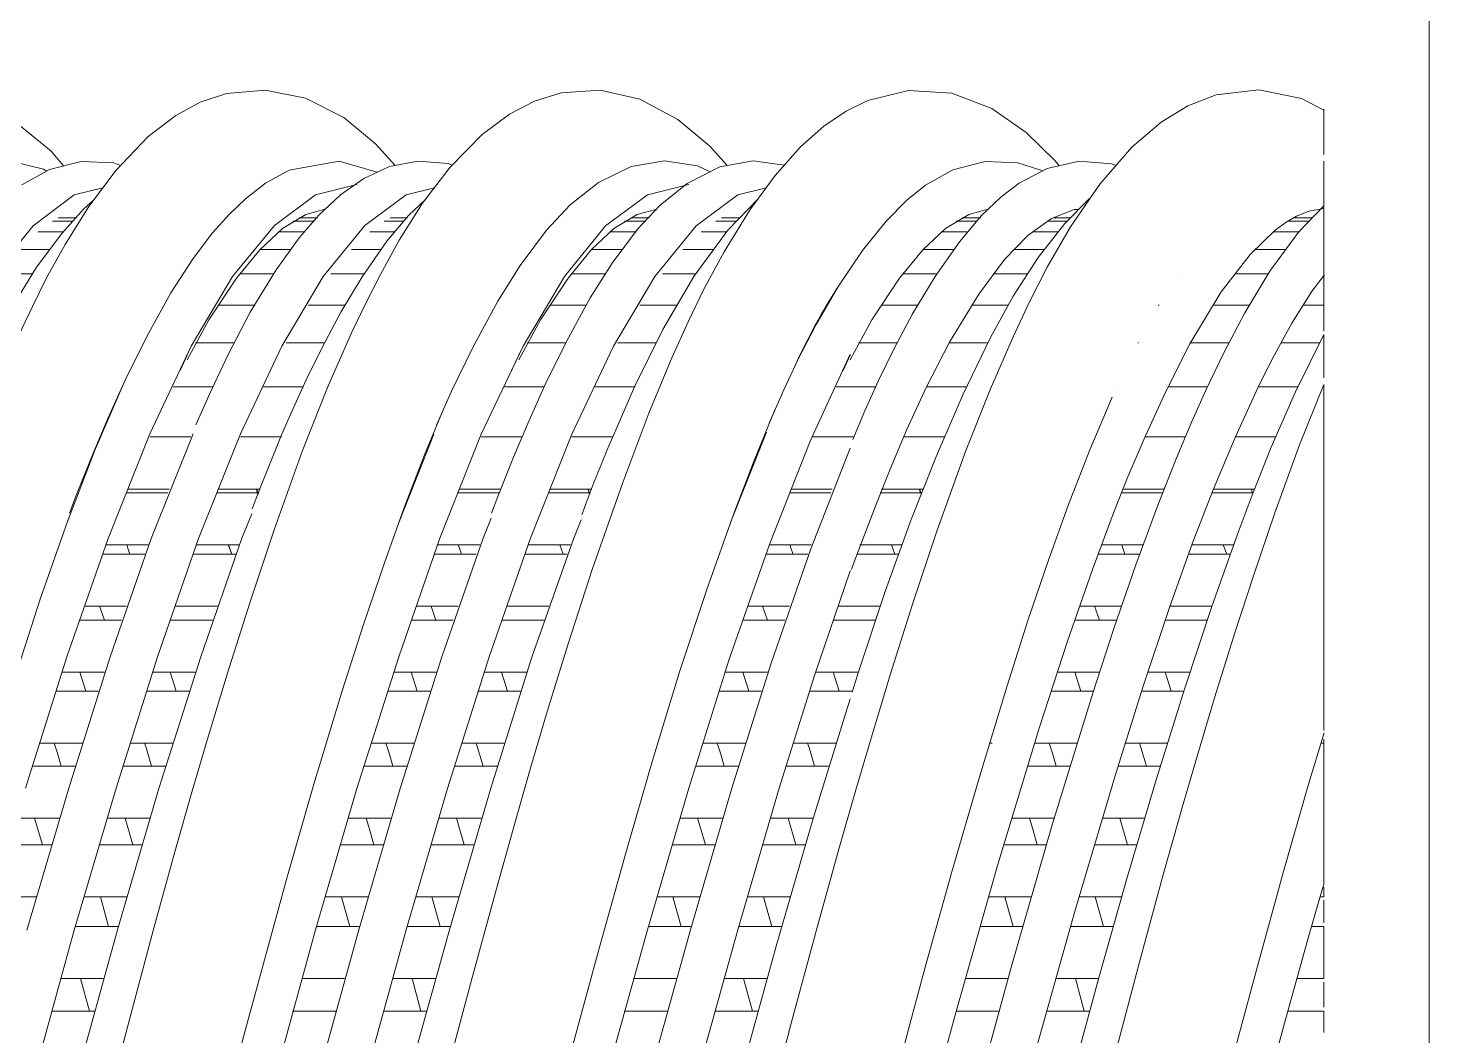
# Model space of a CAD drawing. Header units: millimetres. Extents: x 4229 to 8429, y -1187 to 1783.
# Drawn here: x 6503.78 to 6534.04, y -409.73 to -387.95 of the extents above; entities that cross this region are included whole.
import ezdxf

# ---------------------------------------------------------------- set-up
doc = ezdxf.new("R2010")
doc.units = ezdxf.units.MM

msp = doc.modelspace()

# ---------------------------------------------------------------- linework, layer by layer
at = {"lineweight": 5}
msp.add_line((6534.037, -341.012), (6534.037, -428.641), dxfattribs=at)
at = {"linetype": 'Continuous', "lineweight": 5}
for p, q in [((6508.066, -389.365), (6507.496, -389.556)), ((6508.903, -389.291), (6508.066, -389.365)), ((6509.77, -389.466), (6508.903, -389.291)), ((6515.296, -389.351), (6514.716, -389.534)), ((6516.134, -389.295), (6515.296, -389.351)), ((6516.996, -389.491), (6516.134, -389.295)), ((6522.796, -389.3), (6521.915, -389.517)), ((6523.733, -389.36), (6522.796, -389.3)), ((6524.597, -389.692), (6523.733, -389.36)), ((6529.438, -389.394), (6528.826, -389.63)), ((6530.364, -389.289), (6529.438, -389.394)), ((6531.284, -389.476), (6530.364, -389.289)), ((6507.496, -389.556), (6506.973, -389.841)), ((6510.597, -389.886), (6509.77, -389.466)), ((6514.716, -389.534), (6514.181, -389.811)), ((6517.815, -389.927), (6516.996, -389.491)), ((6521.915, -389.517), (6521.447, -389.746)), ((6525.336, -390.205), (6524.597, -389.692)), ((6528.826, -389.63), (6528.251, -389.983)), ((6531.763, -389.724), (6531.284, -389.476)), ((6504.282, -390.609), (6503.256, -389.775)), ((6506.973, -389.841), (6506.377, -390.298)), ((6511.288, -390.45), (6510.597, -389.886)), ((6514.181, -389.811), (6513.588, -390.251)), ((6518.506, -390.504), (6517.815, -389.927)), ((6521.447, -389.746), (6520.97, -390.068)), ((6528.251, -389.983), (6527.619, -390.528)), ((6531.768, -390.686), (6531.768, -389.707)), ((6506.377, -390.298), (6505.678, -391.027)), ((6513.588, -390.251), (6512.897, -390.954)), ((6520.97, -390.068), (6520.461, -390.52)), ((6525.966, -390.823), (6525.336, -390.205)), ((6504.545, -390.932), (6504.282, -390.609)), ((6511.711, -390.918), (6511.288, -390.45)), ((6518.88, -390.924), (6518.506, -390.504)), ((6520.461, -390.52), (6519.916, -391.134)), ((6527.619, -390.528), (6526.926, -391.324)), ((6504.114, -391), (6503.438, -390.832)), ((6504.93, -390.834), (6504.245, -391.009)), ((6505.626, -390.867), (6504.93, -390.834)), ((6505.781, -390.92), (6505.626, -390.867)), ((6510.498, -390.825), (6509.419, -391.023)), ((6511.318, -391.066), (6510.498, -390.825)), ((6512.196, -390.825), (6511.587, -390.942)), ((6512.851, -390.881), (6512.196, -390.825)), ((6512.936, -390.914), (6512.851, -390.881)), ((6517.525, -390.821), (6516.808, -390.94)), ((6518.24, -390.932), (6517.525, -390.821)), ((6519.44, -390.822), (6518.723, -390.953)), ((6520.112, -390.914), (6519.44, -390.822)), ((6524.448, -390.835), (6523.756, -391.018)), ((6525.157, -390.867), (6524.448, -390.835)), ((6525.652, -391.022), (6525.157, -390.867)), ((6526.484, -390.827), (6525.794, -390.984)), ((6526.049, -390.926), (6525.966, -390.823)), ((6527.179, -390.882), (6526.484, -390.827)), ((6527.279, -390.919), (6527.179, -390.882)), ((6531.768, -391.433), (6531.768, -390.831)), ((6504.245, -391.009), (6503.646, -391.338)), ((6504.186, -391.041), (6504.114, -391)), ((6505.678, -391.027), (6505.079, -391.827)), ((6509.419, -391.023), (6508.907, -391.305)), ((6511.029, -391.199), (6510.526, -391.556)), ((6511.587, -390.942), (6511.029, -391.199)), ((6512.897, -390.954), (6512.303, -391.737)), ((6516.808, -390.94), (6516.097, -391.286)), ((6518.723, -390.953), (6518.017, -391.308)), ((6518.51, -391.06), (6518.24, -390.932)), ((6519.916, -391.134), (6519.376, -391.875)), ((6523.756, -391.018), (6523.166, -391.345)), ((6525.794, -390.984), (6525.185, -391.301)), ((6525.686, -391.04), (6525.652, -391.022)), ((6505.396, -391.404), (6504.78, -391.556)), ((6508.907, -391.305), (6508.475, -391.639)), ((6510.883, -391.333), (6509.991, -391.556)), ((6510.884, -391.333), (6510.883, -391.333)), ((6512.557, -391.403), (6511.945, -391.556)), ((6516.097, -391.286), (6515.49, -391.768)), ((6518.048, -391.333), (6517.157, -391.555)), ((6518.017, -391.308), (6517.432, -391.78)), ((6519.72, -391.403), (6519.111, -391.555)), ((6523.166, -391.345), (6522.762, -391.667)), ((6525.185, -391.301), (6524.794, -391.598)), ((6526.926, -391.324), (6526.294, -392.245)), ((6531.768, -391.843), (6531.768, -391.433)), ((6504.78, -391.556), (6503.888, -392.222)), ((6505.196, -391.671), (6504.979, -391.865)), ((6508.475, -391.639), (6508.122, -391.977)), ((6509.991, -391.556), (6509.1, -392.22)), ((6510.526, -391.556), (6510.058, -391.996)), ((6511.945, -391.556), (6511.054, -392.22)), ((6512.303, -391.737), (6511.799, -392.538)), ((6512.368, -391.652), (6512, -392.004)), ((6515.49, -391.768), (6514.975, -392.318)), ((6517.157, -391.555), (6516.254, -392.223)), ((6517.432, -391.78), (6516.945, -392.3)), ((6519.111, -391.555), (6518.208, -392.223)), ((6519.546, -391.641), (6518.891, -392.316)), ((6522.762, -391.667), (6522.311, -392.124)), ((6524.794, -391.598), (6524.373, -392.005)), ((6526.701, -391.644), (6526.173, -392.174)), ((6526.713, -391.635), (6526.701, -391.644)), ((6531.769, -391.791), (6531.221, -392.361)), ((6531.768, -393.133), (6531.768, -391.79)), ((6504.736, -392.125), (6504.309, -392.125)), ((6504.812, -392.049), (6504.432, -392.049)), ((6504.979, -391.865), (6504.507, -392.387)), ((6505.079, -391.827), (6504.579, -392.627)), ((6508.122, -391.977), (6507.766, -392.379)), ((6509.275, -392.284), (6509.777, -391.978)), ((6509.96, -392.125), (6509.504, -392.125)), ((6509.952, -392.125), (6509.536, -392.125)), ((6510.033, -392.049), (6509.635, -392.049)), ((6510.058, -391.996), (6509.638, -392.481)), ((6510.016, -392.049), (6509.662, -392.049)), ((6509.777, -391.978), (6510.198, -391.865)), ((6511.902, -392.125), (6511.475, -392.125)), ((6512, -392.004), (6511.53, -392.558)), ((6511.978, -392.049), (6511.598, -392.049)), ((6516.435, -392.284), (6516.938, -391.978)), ((6517.12, -392.125), (6516.665, -392.125)), ((6517.112, -392.125), (6516.697, -392.125)), ((6517.194, -392.049), (6516.796, -392.049)), ((6517.177, -392.049), (6516.822, -392.049)), ((6516.938, -391.978), (6517.359, -391.865)), ((6519.063, -392.125), (6518.636, -392.125)), ((6519.139, -392.049), (6518.758, -392.049)), ((6519.376, -391.875), (6518.817, -392.783)), ((6522.311, -392.124), (6521.802, -392.756)), ((6523.594, -392.284), (6524.097, -391.978)), ((6524.279, -392.125), (6523.824, -392.125)), ((6524.271, -392.125), (6523.856, -392.125)), ((6524.373, -392.005), (6523.897, -392.569)), ((6524.353, -392.049), (6523.955, -392.049)), ((6524.336, -392.049), (6523.981, -392.049)), ((6524.097, -391.978), (6524.518, -391.865)), ((6525.373, -392.431), (6525.882, -392.063)), ((6526.222, -392.125), (6525.795, -392.125)), ((6525.882, -392.063), (6526.373, -391.874)), ((6526.298, -392.049), (6525.917, -392.049)), ((6526.373, -391.874), (6526.476, -391.87)), ((6530.954, -392.147), (6531.174, -392.019)), ((6531.448, -392.125), (6530.992, -392.125)), ((6531.522, -392.049), (6531.124, -392.049)), ((6531.174, -392.019), (6531.445, -391.908)), ((6531.445, -391.908), (6531.77, -391.849)), ((6503.888, -392.222), (6502.997, -393.317)), ((6504.507, -392.387), (6503.963, -393.121)), ((6504.546, -392.354), (6503.993, -392.354)), ((6507.766, -392.379), (6507.346, -392.933)), ((6509.1, -392.22), (6508.197, -393.32)), ((6508.792, -392.735), (6509.275, -392.284)), ((6509.74, -392.354), (6509.194, -392.354)), ((6509.758, -392.354), (6509.2, -392.354)), ((6511.054, -392.22), (6510.151, -393.32)), ((6511.712, -392.354), (6511.159, -392.354)), ((6514.975, -392.318), (6514.408, -393.082)), ((6516.254, -392.223), (6515.363, -393.319)), ((6515.952, -392.735), (6516.435, -392.284)), ((6516.9, -392.354), (6516.354, -392.354)), ((6516.919, -392.354), (6516.36, -392.354)), ((6516.945, -392.3), (6516.394, -393.034)), ((6518.208, -392.223), (6517.317, -393.319)), ((6518.891, -392.316), (6518.163, -393.317)), ((6518.872, -392.354), (6518.32, -392.354)), ((6523.111, -392.735), (6523.594, -392.284)), ((6524.059, -392.354), (6523.513, -392.354)), ((6524.078, -392.354), (6523.519, -392.354)), ((6526.031, -392.354), (6525.479, -392.354)), ((6526.173, -392.174), (6525.597, -392.907)), ((6526.294, -392.245), (6525.79, -393.119)), ((6530.174, -392.843), (6530.718, -392.319)), ((6531.221, -392.361), (6530.601, -393.205)), ((6531.228, -392.354), (6530.682, -392.354)), ((6530.718, -392.319), (6530.954, -392.147)), ((6504.579, -392.627), (6504.182, -393.35)), ((6509.638, -392.481), (6509.137, -393.172)), ((6511.53, -392.558), (6510.997, -393.324)), ((6511.799, -392.538), (6511.389, -393.274)), ((6523.897, -392.569), (6523.369, -393.32)), ((6524.871, -392.955), (6525.373, -392.431)), ((6504.247, -392.734), (6503.597, -392.734)), ((6507.346, -392.933), (6506.865, -393.676)), ((6508.283, -393.355), (6508.792, -392.735)), ((6509.461, -392.734), (6508.792, -392.734)), ((6509.459, -392.734), (6508.799, -392.734)), ((6511.413, -392.734), (6510.763, -392.734)), ((6515.443, -393.355), (6515.952, -392.735)), ((6516.394, -393.034), (6515.923, -393.784)), ((6516.621, -392.734), (6515.953, -392.734)), ((6516.619, -392.734), (6515.959, -392.734)), ((6518.573, -392.734), (6517.923, -392.734)), ((6518.817, -392.783), (6518.379, -393.596)), ((6521.802, -392.756), (6521.268, -393.553)), ((6522.602, -393.355), (6523.111, -392.735)), ((6523.78, -392.734), (6523.112, -392.734)), ((6523.778, -392.734), (6523.118, -392.734)), ((6524.314, -393.7), (6524.871, -392.955)), ((6525.597, -392.907), (6525.055, -393.747)), ((6525.732, -392.734), (6525.083, -392.734)), ((6529.551, -393.649), (6530.174, -392.843)), ((6530.947, -392.734), (6530.287, -392.734)), ((6531.768, -392.734), (6531.768, -393.045)), ((6503.881, -393.263), (6503.155, -393.263)), ((6503.963, -393.121), (6503.387, -394.063)), ((6507.131, -393.263), (6507.13, -393.263)), ((6507.218, -393.14), (6507.218, -393.137)), ((6508.197, -393.32), (6507.306, -394.828)), ((6509.089, -393.263), (6508.358, -393.263)), ((6509.078, -393.263), (6508.361, -393.263)), ((6509.137, -393.172), (6508.578, -394.093)), ((6510.151, -393.32), (6509.26, -394.828)), ((6511.047, -393.263), (6510.321, -393.263)), ((6510.997, -393.324), (6510.538, -394.092)), ((6511.389, -393.274), (6511.066, -393.908)), ((6514.408, -393.082), (6513.928, -393.855)), ((6514.292, -393.263), (6514.291, -393.263)), ((6514.378, -393.14), (6514.378, -393.137)), ((6515.363, -393.319), (6514.471, -394.826)), ((6516.25, -393.263), (6515.519, -393.263)), ((6516.238, -393.263), (6515.522, -393.263)), ((6517.317, -393.319), (6516.425, -394.826)), ((6518.208, -393.263), (6517.482, -393.263)), ((6518.163, -393.317), (6517.49, -394.466)), ((6521.451, -393.263), (6521.45, -393.263)), ((6521.537, -393.14), (6521.537, -393.137)), ((6523.409, -393.263), (6522.678, -393.263)), ((6523.397, -393.263), (6522.681, -393.263)), ((6523.369, -393.32), (6522.885, -394.125)), ((6525.367, -393.263), (6524.641, -393.263)), ((6525.79, -393.119), (6525.403, -393.878)), ((6528.619, -393.263), (6528.618, -393.263)), ((6530.566, -393.263), (6529.849, -393.263)), ((6530.601, -393.205), (6530.059, -394.101)), ((6531.517, -393.631), (6531.778, -393.285)), ((6531.768, -393.133), (6531.768, -393.282)), ((6531.768, -393.289), (6531.768, -393.937)), ((6504.182, -393.35), (6503.876, -393.965)), ((6507.686, -394.257), (6508.283, -393.355)), ((6514.847, -394.257), (6515.443, -393.355)), ((6518.379, -393.596), (6518.035, -394.299)), ((6521.268, -393.553), (6520.804, -394.354)), ((6522.006, -394.257), (6522.602, -393.355)), ((6531.075, -394.33), (6531.517, -393.631)), ((6506.865, -393.676), (6506.344, -394.614)), ((6508.67, -393.937), (6507.889, -393.937)), ((6508.678, -393.937), (6507.898, -393.937)), ((6510.28, -393.937), (6509.835, -393.937)), ((6510.63, -393.937), (6509.85, -393.937)), ((6511.066, -393.908), (6510.765, -394.54)), ((6513.928, -393.855), (6513.401, -394.822)), ((6515.83, -393.937), (6515.049, -393.937)), ((6515.839, -393.937), (6515.058, -393.937)), ((6515.923, -393.784), (6515.407, -394.722)), ((6517.441, -393.937), (6516.996, -393.937)), ((6517.791, -393.937), (6517.01, -393.937)), ((6521.039, -393.937), (6521.021, -393.937)), ((6522.989, -393.937), (6522.208, -393.937)), ((6522.998, -393.937), (6522.217, -393.937)), ((6523.684, -394.736), (6524.314, -393.7)), ((6524.6, -393.937), (6524.155, -393.937)), ((6524.95, -393.937), (6524.169, -393.937)), ((6525.055, -393.747), (6524.564, -394.638)), ((6525.403, -393.878), (6525.06, -394.61)), ((6528.207, -393.937), (6528.19, -393.937)), ((6528.87, -394.776), (6529.551, -393.649)), ((6530.158, -393.937), (6529.377, -393.937)), ((6531.768, -393.937), (6531.323, -393.937)), ((6531.768, -393.937), (6531.768, -394.49)), ((6503.876, -393.965), (6503.583, -394.59)), ((6508.578, -394.093), (6508.094, -395.018)), ((6510.538, -394.092), (6510.132, -394.852)), ((6522.885, -394.125), (6522.479, -394.888)), ((6530.059, -394.101), (6529.603, -394.971)), ((6507.218, -395.118), (6507.686, -394.257)), ((6510.765, -394.54), (6510.251, -395.715)), ((6514.378, -395.118), (6514.847, -394.257)), ((6517.49, -394.466), (6516.876, -395.705)), ((6518.035, -394.299), (6517.685, -395.075)), ((6520.804, -394.354), (6520.416, -395.105)), ((6521.537, -395.118), (6522.006, -394.257)), ((6530.7, -395.011), (6531.075, -394.33)), ((6506.344, -394.614), (6505.887, -395.546)), ((6507.306, -394.828), (6506.414, -396.721)), ((6508.229, -394.753), (6507.396, -394.753)), ((6508.231, -394.753), (6507.416, -394.753)), ((6509.26, -394.828), (6508.368, -396.721)), ((6510.187, -394.753), (6509.354, -394.753)), ((6510.189, -394.753), (6509.356, -394.753)), ((6513.401, -394.822), (6512.929, -395.795)), ((6514.471, -394.826), (6513.568, -396.727)), ((6515.39, -394.753), (6514.557, -394.753)), ((6515.391, -394.753), (6514.577, -394.753)), ((6515.407, -394.722), (6514.948, -395.655)), ((6516.425, -394.826), (6515.522, -396.727)), ((6517.347, -394.753), (6516.514, -394.753)), ((6517.349, -394.753), (6516.516, -394.753)), ((6522.549, -394.753), (6521.716, -394.753)), ((6522.55, -394.753), (6521.736, -394.753)), ((6523.185, -395.702), (6523.684, -394.736)), ((6524.506, -394.753), (6523.673, -394.753)), ((6524.508, -394.753), (6523.675, -394.753)), ((6524.564, -394.638), (6523.966, -395.876)), ((6525.06, -394.61), (6524.567, -395.745)), ((6527.763, -394.753), (6527.751, -394.753)), ((6528.343, -395.819), (6528.87, -394.776)), ((6529.717, -394.753), (6528.884, -394.753)), ((6531.675, -394.753), (6530.842, -394.753)), ((6531.764, -394.572), (6531.152, -395.815)), ((6531.768, -395.508), (6531.768, -394.574)), ((6507.218, -395.021), (6507.064, -395.352)), ((6507.218, -395), (6507.218, -395.021)), ((6508.094, -395.018), (6507.703, -395.844)), ((6510.132, -394.852), (6509.788, -395.554)), ((6514.378, -395.021), (6514.225, -395.352)), ((6514.378, -395), (6514.378, -395.021)), ((6517.685, -395.075), (6517.189, -396.276)), ((6520.416, -395.105), (6520.101, -395.767)), ((6521.537, -395), (6520.669, -396.877)), ((6521.537, -395.021), (6521.384, -395.352)), ((6521.537, -395), (6521.537, -395.021)), ((6522.479, -394.888), (6522.148, -395.568)), ((6529.603, -394.971), (6529.226, -395.763)), ((6530.387, -395.631), (6530.7, -395.011)), ((6505.229, -397.057), (6505.851, -395.625)), ((6505.887, -395.546), (6505.507, -396.386)), ((6505.813, -395.705), (6505.811, -395.705)), ((6507.765, -395.705), (6506.912, -395.705)), ((6507.766, -395.705), (6507.218, -395.705)), ((6509.729, -395.705), (6508.864, -395.705)), ((6509.718, -395.705), (6508.865, -395.705)), ((6509.788, -395.554), (6509.506, -396.169)), ((6510.251, -395.715), (6509.71, -397.079)), ((6512.973, -395.705), (6512.971, -395.705)), ((6514.926, -395.705), (6514.073, -395.705)), ((6514.927, -395.705), (6514.378, -395.705)), ((6514.948, -395.655), (6514.571, -396.495)), ((6516.89, -395.705), (6516.024, -395.705)), ((6516.878, -395.705), (6516.026, -395.705)), ((6516.876, -395.705), (6516.48, -396.619)), ((6520.132, -395.705), (6520.13, -395.705)), ((6522.085, -395.705), (6521.232, -395.705)), ((6522.086, -395.705), (6521.537, -395.705)), ((6522.148, -395.568), (6521.853, -396.219)), ((6522.753, -396.641), (6523.185, -395.702)), ((6524.049, -395.705), (6523.183, -395.705)), ((6524.038, -395.705), (6523.185, -395.705)), ((6524.567, -395.745), (6524.027, -397.104)), ((6527.301, -395.705), (6527.299, -395.705)), ((6529.253, -395.705), (6528.4, -395.705)), ((6529.851, -396.795), (6530.387, -395.631)), ((6531.206, -395.705), (6530.353, -395.705)), ((6531.767, -395.652), (6531.243, -396.955)), ((6531.768, -395.705), (6531.746, -395.705)), ((6531.768, -403.129), (6531.768, -395.652)), ((6507.703, -395.844), (6507.401, -396.526)), ((6512.929, -395.795), (6512.601, -396.535)), ((6520.101, -395.767), (6519.785, -396.485)), ((6523.966, -395.876), (6523.398, -397.192)), ((6526.712, -397.064), (6527.195, -395.93)), ((6527.884, -396.825), (6528.343, -395.819)), ((6529.226, -395.763), (6528.918, -396.452)), ((6531.152, -395.815), (6530.63, -397.009)), ((6509.506, -396.169), (6509.257, -396.742)), ((6512.341, -397.171), (6512.77, -396.153)), ((6517.189, -396.276), (6516.623, -397.767)), ((6519.46, -397.294), (6519.912, -396.198)), ((6521.853, -396.219), (6521.591, -396.842)), ((6505.507, -396.386), (6505.195, -397.12)), ((6514.571, -396.495), (6514.265, -397.221)), ((6522.399, -397.479), (6522.753, -396.641)), ((6528.918, -396.452), (6528.578, -397.257)), ((6506.414, -396.721), (6505.511, -398.978)), ((6507.289, -396.787), (6506.413, -396.787)), ((6507.345, -396.721), (6506.442, -398.978)), ((6507.294, -396.787), (6507.218, -396.787)), ((6508.368, -396.721), (6507.465, -398.978)), ((6509.239, -396.787), (6508.367, -396.787)), ((6509.253, -396.787), (6508.372, -396.787)), ((6509.257, -396.742), (6508.755, -397.982)), ((6512.545, -396.727), (6511.779, -398.658)), ((6513.568, -396.727), (6512.677, -398.974)), ((6514.449, -396.787), (6513.573, -396.787)), ((6514.455, -396.787), (6514.378, -396.787)), ((6515.522, -396.727), (6514.631, -398.974)), ((6516.399, -396.787), (6515.527, -396.787)), ((6516.413, -396.787), (6515.532, -396.787)), ((6519.73, -396.68), (6518.951, -398.638)), ((6520.669, -396.877), (6519.798, -399.09)), ((6521.608, -396.787), (6520.733, -396.787)), ((6521.614, -396.787), (6521.537, -396.787)), ((6523.559, -396.787), (6522.686, -396.787)), ((6523.572, -396.787), (6522.691, -396.787)), ((6527.514, -397.701), (6527.884, -396.825)), ((6528.777, -396.787), (6527.901, -396.787)), ((6529.376, -397.928), (6529.851, -396.795)), ((6530.727, -396.787), (6529.855, -396.787)), ((6531.243, -396.955), (6530.71, -398.423)), ((6504.629, -398.612), (6505.229, -397.057)), ((6505.195, -397.12), (6504.844, -397.995)), ((6509.71, -397.079), (6509.096, -398.792)), ((6511.895, -398.332), (6512.341, -397.171)), ((6514.265, -397.221), (6513.927, -398.074)), ((6521.537, -397.028), (6520.686, -399.206)), ((6523.398, -397.192), (6522.855, -398.569)), ((6524.027, -397.104), (6523.404, -398.823)), ((6526.25, -398.248), (6526.712, -397.064)), ((6528.578, -397.257), (6528.172, -398.283)), ((6530.63, -397.009), (6530.216, -398.045)), ((6519.02, -398.443), (6519.46, -397.294)), ((6522.101, -398.222), (6522.399, -397.479)), ((6516.623, -397.767), (6515.964, -399.651)), ((6527.218, -398.445), (6527.514, -397.701)), ((6504.844, -397.995), (6504.679, -398.432)), ((6506.799, -397.993), (6505.91, -397.993)), ((6505.942, -397.913), (6506.831, -397.913)), ((6508.749, -397.993), (6507.863, -397.993)), ((6508.763, -397.993), (6507.874, -397.993)), ((6507.895, -397.913), (6508.781, -397.913)), ((6507.906, -397.913), (6508.794, -397.913)), ((6508.755, -397.982), (6508.624, -398.338)), ((6508.744, -398.005), (6508.708, -397.913)), ((6508.755, -398.013), (6508.716, -397.913)), ((6513.959, -397.993), (6513.07, -397.993)), ((6513.102, -397.913), (6513.991, -397.913)), ((6513.927, -398.074), (6513.793, -398.436)), ((6515.909, -397.993), (6515.023, -397.993)), ((6515.923, -397.993), (6515.034, -397.993)), ((6515.055, -397.913), (6515.941, -397.913)), ((6515.066, -397.913), (6515.955, -397.913)), ((6515.904, -398.005), (6515.868, -397.913)), ((6515.915, -398.013), (6515.877, -397.913)), ((6521.118, -397.993), (6520.229, -397.993)), ((6520.261, -397.913), (6521.15, -397.913)), ((6523.068, -397.993), (6522.182, -397.993)), ((6523.082, -397.993), (6522.193, -397.993)), ((6522.214, -397.913), (6523.101, -397.913)), ((6522.225, -397.913), (6523.114, -397.913)), ((6523.064, -398.005), (6523.027, -397.913)), ((6523.075, -398.013), (6523.036, -397.913)), ((6528.287, -397.993), (6527.398, -397.993)), ((6527.43, -397.913), (6528.319, -397.913)), ((6528.932, -399.074), (6529.376, -397.928)), ((6530.237, -397.993), (6529.351, -397.993)), ((6529.383, -397.913), (6530.269, -397.913)), ((6530.216, -398.045), (6529.893, -398.908)), ((6530.232, -398.005), (6530.196, -397.913)), ((6508.61, -398.444), (6508.4, -398.974)), ((6511.478, -399.504), (6511.895, -398.332)), ((6518.453, -400.037), (6519.02, -398.443)), ((6521.622, -399.488), (6522.101, -398.222)), ((6525.824, -399.424), (6526.25, -398.248)), ((6526.766, -399.651), (6527.218, -398.445)), ((6528.172, -398.283), (6527.703, -399.552)), ((6530.71, -398.423), (6530.246, -399.787)), ((6504.049, -400.267), (6504.629, -398.612)), ((6504.664, -398.538), (6504.593, -398.716)), ((6513.78, -398.541), (6513.608, -398.974)), ((6515.723, -398.575), (6515.566, -398.971)), ((6522.855, -398.569), (6522.301, -400.101)), ((6505.511, -398.978), (6504.62, -401.54)), ((6506.442, -398.978), (6505.551, -401.54)), ((6507.465, -398.978), (6506.574, -401.54)), ((6508.4, -398.974), (6507.509, -401.536)), ((6509.096, -398.792), (6508.575, -400.351)), ((6512.677, -398.974), (6511.786, -401.536)), ((6513.608, -398.974), (6512.717, -401.536)), ((6514.631, -398.974), (6513.74, -401.536)), ((6515.566, -398.971), (6514.663, -401.544)), ((6523.404, -398.823), (6522.886, -400.377)), ((6528.429, -400.474), (6528.932, -399.074)), ((6529.893, -398.908), (6529.35, -400.447)), ((6506.302, -399.316), (6505.403, -399.316)), ((6505.477, -399.119), (6506.375, -399.119)), ((6505.939, -399.19), (6505.912, -399.119)), ((6505.982, -399.316), (6505.939, -399.19)), ((6508.262, -399.316), (6507.357, -399.316)), ((6508.266, -399.316), (6507.368, -399.316)), ((6507.428, -399.119), (6508.331, -399.119)), ((6507.442, -399.119), (6508.337, -399.119)), ((6508.106, -399.119), (6508.179, -399.316)), ((6508.107, -399.119), (6508.181, -399.316)), ((6513.462, -399.316), (6512.564, -399.316)), ((6512.638, -399.119), (6513.535, -399.119)), ((6513.099, -399.19), (6513.072, -399.119)), ((6513.143, -399.316), (6513.099, -399.19)), ((6515.422, -399.316), (6514.518, -399.316)), ((6515.426, -399.316), (6514.528, -399.316)), ((6514.588, -399.119), (6515.491, -399.119)), ((6514.603, -399.119), (6515.498, -399.119)), ((6515.266, -399.119), (6515.339, -399.316)), ((6515.267, -399.119), (6515.341, -399.316)), ((6519.798, -399.09), (6518.918, -401.61)), ((6520.621, -399.316), (6519.723, -399.316)), ((6519.797, -399.119), (6520.694, -399.119)), ((6520.686, -399.206), (6519.827, -401.676)), ((6520.258, -399.19), (6520.231, -399.119)), ((6520.302, -399.316), (6520.258, -399.19)), ((6522.581, -399.316), (6521.677, -399.316)), ((6522.585, -399.316), (6521.687, -399.316)), ((6521.748, -399.119), (6522.651, -399.119)), ((6521.762, -399.119), (6522.657, -399.119)), ((6522.425, -399.119), (6522.498, -399.316)), ((6522.426, -399.119), (6522.5, -399.316)), ((6527.79, -399.316), (6526.891, -399.316)), ((6526.965, -399.119), (6527.863, -399.119)), ((6527.427, -399.19), (6527.4, -399.119)), ((6527.47, -399.316), (6527.427, -399.19)), ((6529.75, -399.316), (6528.845, -399.316)), ((6528.916, -399.119), (6529.819, -399.119)), ((6529.595, -399.119), (6529.669, -399.316)), ((6507.218, -399.68), (6507.218, -399.696)), ((6511.034, -400.816), (6511.478, -399.504)), ((6514.378, -399.68), (6514.378, -399.696)), ((6515.964, -399.651), (6515.442, -401.256)), ((6521.537, -399.68), (6520.764, -401.937)), ((6521.537, -399.68), (6521.537, -399.696)), ((6521.565, -399.649), (6521.622, -399.488)), ((6525.382, -400.727), (6525.824, -399.424)), ((6526.227, -401.201), (6526.766, -399.651)), ((6527.703, -399.552), (6527.23, -400.922)), ((6530.246, -399.787), (6529.846, -401.02)), ((6503.437, -402.171), (6504.049, -400.267)), ((6517.86, -401.837), (6518.453, -400.037)), ((6522.301, -400.101), (6521.721, -401.842)), ((6505.003, -400.441), (6505.908, -400.441)), ((6505.327, -400.441), (6505.431, -400.746)), ((6506.952, -400.441), (6507.864, -400.441)), ((6507.218, -400.441), (6507.869, -400.441)), ((6508.575, -400.351), (6508.08, -401.911)), ((6512.164, -400.441), (6513.068, -400.441)), ((6512.487, -400.441), (6512.591, -400.746)), ((6514.113, -400.441), (6515.025, -400.441)), ((6514.378, -400.441), (6515.029, -400.441)), ((6519.323, -400.441), (6520.227, -400.441)), ((6519.646, -400.441), (6519.75, -400.746)), ((6521.272, -400.441), (6522.184, -400.441)), ((6521.537, -400.441), (6522.188, -400.441)), ((6522.886, -400.377), (6522.402, -401.924)), ((6526.491, -400.441), (6527.396, -400.441)), ((6526.815, -400.441), (6526.919, -400.746)), ((6527.865, -402.168), (6528.429, -400.474)), ((6528.441, -400.441), (6529.353, -400.441)), ((6529.35, -400.447), (6528.763, -402.214)), ((6505.802, -400.746), (6504.897, -400.746)), ((6507.763, -400.746), (6506.85, -400.746)), ((6507.767, -400.746), (6507.218, -400.746)), ((6510.566, -402.27), (6511.034, -400.816)), ((6512.963, -400.746), (6512.058, -400.746)), ((6514.923, -400.746), (6514.01, -400.746)), ((6514.927, -400.746), (6514.378, -400.746)), ((6520.122, -400.746), (6519.217, -400.746)), ((6522.082, -400.746), (6521.17, -400.746)), ((6522.086, -400.746), (6521.537, -400.746)), ((6524.925, -402.164), (6525.382, -400.727)), ((6527.29, -400.746), (6526.385, -400.746)), ((6529.251, -400.746), (6528.338, -400.746)), ((6525.628, -403.058), (6526.227, -401.201)), ((6527.23, -400.922), (6526.777, -402.319)), ((6529.846, -401.02), (6529.407, -402.426)), ((6515.442, -401.256), (6514.999, -402.697)), ((6504.62, -401.54), (6503.728, -404.373)), ((6505.551, -401.54), (6504.659, -404.373)), ((6506.574, -401.54), (6505.683, -404.373)), ((6507.509, -401.536), (6506.606, -404.382)), ((6511.786, -401.536), (6510.883, -404.382)), ((6512.717, -401.536), (6511.814, -404.382)), ((6513.74, -401.536), (6512.837, -404.382)), ((6514.663, -401.544), (6513.772, -404.377)), ((6518.918, -401.61), (6518.048, -404.377)), ((6519.827, -401.676), (6518.979, -404.377)), ((6504.523, -401.872), (6505.434, -401.872)), ((6505.026, -402.276), (6504.897, -401.872)), ((6506.476, -401.872), (6507.389, -401.872)), ((6506.978, -402.276), (6506.848, -401.872)), ((6507.218, -401.872), (6507.392, -401.872)), ((6508.08, -401.911), (6507.668, -403.267)), ((6511.683, -401.872), (6512.594, -401.872)), ((6512.186, -402.276), (6512.057, -401.872)), ((6513.636, -401.872), (6514.549, -401.872)), ((6514.138, -402.276), (6514.008, -401.872)), ((6514.378, -401.872), (6514.553, -401.872)), ((6517.266, -403.777), (6517.86, -401.837)), ((6518.842, -401.872), (6519.753, -401.872)), ((6519.346, -402.276), (6519.216, -401.872)), ((6520.764, -401.937), (6520.002, -404.377)), ((6520.795, -401.872), (6521.708, -401.872)), ((6521.297, -402.276), (6521.167, -401.872)), ((6521.537, -401.872), (6521.712, -401.872)), ((6521.721, -401.842), (6521.578, -402.299)), ((6522.402, -401.924), (6521.994, -403.273)), ((6526.011, -401.872), (6526.922, -401.872)), ((6526.514, -402.276), (6526.385, -401.872)), ((6527.964, -401.872), (6528.877, -401.872)), ((6528.466, -402.276), (6528.336, -401.872)), ((6505.302, -402.276), (6504.392, -402.276)), ((6507.256, -402.276), (6506.343, -402.276)), ((6507.265, -402.276), (6507.218, -402.276)), ((6509.952, -404.285), (6510.566, -402.27)), ((6512.463, -402.276), (6511.552, -402.276)), ((6514.416, -402.276), (6513.504, -402.276)), ((6514.426, -402.276), (6514.378, -402.276)), ((6519.622, -402.276), (6518.712, -402.276)), ((6521.575, -402.276), (6520.663, -402.276)), ((6521.585, -402.276), (6521.537, -402.276)), ((6524.312, -404.181), (6524.925, -402.164)), ((6526.79, -402.276), (6525.88, -402.276)), ((6526.777, -402.319), (6525.9, -405.17)), ((6527.27, -404.061), (6527.865, -402.168)), ((6528.744, -402.276), (6527.831, -402.276)), ((6528.763, -402.214), (6528.142, -404.195)), ((6514.999, -402.697), (6514.642, -403.911)), ((6521.537, -402.445), (6520.739, -405.031)), ((6529.407, -402.426), (6529.036, -403.662)), ((6507.668, -403.267), (6507.332, -404.41)), ((6521.994, -403.273), (6521.66, -404.413)), ((6524.718, -406.049), (6525.628, -403.058)), ((6531.436, -404.292), (6531.774, -403.177)), ((6531.768, -406.411), (6531.768, -403.319)), ((6504.035, -403.402), (6504.956, -403.402)), ((6504.346, -403.402), (6504.417, -403.622)), ((6504.417, -403.622), (6504.499, -403.896)), ((6505.989, -403.402), (6506.903, -403.402)), ((6506.297, -403.402), (6506.328, -403.497)), ((6506.328, -403.497), (6506.45, -403.896)), ((6511.195, -403.402), (6512.116, -403.402)), ((6511.506, -403.402), (6511.577, -403.622)), ((6511.577, -403.622), (6511.659, -403.896)), ((6513.149, -403.402), (6514.063, -403.402)), ((6513.457, -403.402), (6513.488, -403.497)), ((6513.488, -403.497), (6513.61, -403.896)), ((6518.354, -403.402), (6519.275, -403.402)), ((6518.665, -403.402), (6518.736, -403.622)), ((6518.736, -403.622), (6518.818, -403.896)), ((6520.309, -403.402), (6521.223, -403.402)), ((6520.617, -403.402), (6520.647, -403.497)), ((6520.647, -403.497), (6520.769, -403.896)), ((6524.537, -403.402), (6524.6, -403.402)), ((6525.523, -403.402), (6526.444, -403.402)), ((6525.834, -403.402), (6525.905, -403.622)), ((6525.905, -403.622), (6525.987, -403.896)), ((6527.477, -403.402), (6528.391, -403.402)), ((6527.785, -403.402), (6527.816, -403.497)), ((6527.816, -403.497), (6527.938, -403.896)), ((6531.706, -403.402), (6531.768, -403.402)), ((6504.804, -403.896), (6503.885, -403.896)), ((6506.748, -403.896), (6505.833, -403.896)), ((6511.964, -403.896), (6511.045, -403.896)), ((6513.909, -403.896), (6512.994, -403.896)), ((6514.642, -403.911), (6514.307, -405.083)), ((6516.695, -405.752), (6517.266, -403.777)), ((6519.123, -403.896), (6518.204, -403.896)), ((6521.068, -403.896), (6520.153, -403.896)), ((6526.292, -403.896), (6525.373, -403.896)), ((6528.236, -403.896), (6527.321, -403.896)), ((6529.036, -403.662), (6528.707, -404.794)), ((6523.731, -406.181), (6524.312, -404.181)), ((6526.378, -407.06), (6527.27, -404.061)), ((6528.142, -404.195), (6527.518, -406.308)), ((6504.659, -404.373), (6503.757, -407.443)), ((6505.683, -404.373), (6504.78, -407.443)), ((6506.606, -404.382), (6505.715, -407.438)), ((6507.332, -404.41), (6506.951, -405.75)), ((6509.382, -406.266), (6509.952, -404.285)), ((6510.883, -404.382), (6509.991, -407.438)), ((6511.814, -404.382), (6510.922, -407.438)), ((6512.837, -404.382), (6511.945, -407.438)), ((6513.772, -404.377), (6512.88, -407.434)), ((6518.048, -404.377), (6517.157, -407.434)), ((6518.979, -404.377), (6518.088, -407.434)), ((6520.002, -404.377), (6519.111, -407.434)), ((6521.66, -404.413), (6521.279, -405.743)), ((6530.893, -406.177), (6531.436, -404.292)), ((6528.707, -404.794), (6528.306, -406.218)), ((6503.542, -405.021), (6504.458, -405.021)), ((6503.995, -405.261), (6503.922, -405.021)), ((6505.496, -405.021), (6506.41, -405.021)), ((6506.04, -405.596), (6505.875, -405.021)), ((6510.703, -405.021), (6511.618, -405.021)), ((6511.155, -405.261), (6511.083, -405.021)), ((6512.656, -405.021), (6513.57, -405.021)), ((6513.201, -405.596), (6513.036, -405.021)), ((6514.307, -405.083), (6513.882, -406.601)), ((6517.862, -405.021), (6518.777, -405.021)), ((6518.314, -405.261), (6518.242, -405.021)), ((6519.816, -405.021), (6520.73, -405.021)), ((6520.739, -405.031), (6519.935, -407.792)), ((6520.36, -405.596), (6520.195, -405.021)), ((6525.03, -405.021), (6525.946, -405.021)), ((6525.483, -405.261), (6525.41, -405.021)), ((6526.984, -405.021), (6527.898, -405.021)), ((6527.529, -405.596), (6527.363, -405.021)), ((6504.09, -405.596), (6503.995, -405.261)), ((6511.25, -405.596), (6511.155, -405.261)), ((6518.409, -405.596), (6518.314, -405.261)), ((6525.9, -405.17), (6525.019, -408.223)), ((6525.578, -405.596), (6525.483, -405.261)), ((6504.289, -405.596), (6503.368, -405.596)), ((6506.24, -405.596), (6505.325, -405.596)), ((6511.45, -405.596), (6510.528, -405.596)), ((6513.401, -405.596), (6512.486, -405.596)), ((6518.609, -405.596), (6517.687, -405.596)), ((6520.56, -405.596), (6519.645, -405.596)), ((6525.777, -405.596), (6524.856, -405.596)), ((6527.728, -405.596), (6526.813, -405.596)), ((6506.951, -405.75), (6506.485, -407.447)), ((6516.12, -407.808), (6516.695, -405.752)), ((6521.279, -405.743), (6520.808, -407.435)), ((6508.819, -408.32), (6509.382, -406.266)), ((6523.157, -408.244), (6523.731, -406.181)), ((6523.822, -409.197), (6524.718, -406.049)), ((6527.518, -406.308), (6526.895, -408.525)), ((6528.306, -406.218), (6527.822, -407.998)), ((6530.324, -408.249), (6530.893, -406.177)), ((6513.882, -406.601), (6513.363, -408.493)), ((6531.452, -407.538), (6531.773, -406.423)), ((6531.768, -406.411), (6531.768, -406.423)), ((6531.768, -406.514), (6531.768, -406.721)), ((6503.038, -406.721), (6503.964, -406.721)), ((6504.991, -406.721), (6505.913, -406.721)), ((6505.342, -406.721), (6505.521, -407.365)), ((6510.199, -406.721), (6511.125, -406.721)), ((6510.548, -406.721), (6510.572, -406.802)), ((6510.572, -406.802), (6510.728, -407.365)), ((6512.151, -406.721), (6513.074, -406.721)), ((6512.502, -406.721), (6512.682, -407.365)), ((6517.358, -406.721), (6518.284, -406.721)), ((6517.707, -406.721), (6517.731, -406.802)), ((6517.731, -406.802), (6517.887, -407.365)), ((6519.31, -406.721), (6520.233, -406.721)), ((6519.661, -406.721), (6519.841, -407.365)), ((6524.527, -406.721), (6525.452, -406.721)), ((6524.875, -406.721), (6524.899, -406.802)), ((6524.899, -406.802), (6525.056, -407.365)), ((6526.479, -406.721), (6527.402, -406.721)), ((6526.83, -406.721), (6527.009, -407.365)), ((6531.687, -406.721), (6531.768, -406.721)), ((6531.768, -407.282), (6531.768, -406.796)), ((6525.505, -410.189), (6526.378, -407.06)), ((6504.78, -407.443), (6503.888, -410.67)), ((6505.733, -407.365), (6504.805, -407.365)), ((6505.715, -407.438), (6504.823, -410.665)), ((6506.485, -407.447), (6505.933, -409.509)), ((6509.991, -407.438), (6509.1, -410.665)), ((6510.939, -407.365), (6510.016, -407.365)), ((6510.922, -407.438), (6510.031, -410.665)), ((6511.945, -407.438), (6511.054, -410.665)), ((6512.893, -407.365), (6511.965, -407.365)), ((6512.88, -407.434), (6511.977, -410.674)), ((6517.157, -407.434), (6516.254, -410.674)), ((6518.098, -407.365), (6517.175, -407.365)), ((6518.088, -407.434), (6517.185, -410.674)), ((6519.111, -407.434), (6518.208, -410.674)), ((6520.052, -407.365), (6519.124, -407.365)), ((6520.808, -407.435), (6520.258, -409.484)), ((6525.267, -407.365), (6524.343, -407.365)), ((6527.221, -407.365), (6526.293, -407.365)), ((6530.919, -409.452), (6531.452, -407.538)), ((6531.768, -407.365), (6531.501, -407.365)), ((6531.768, -407.365), (6531.768, -408.49)), ((6515.481, -410.164), (6516.12, -407.808)), ((6519.935, -407.792), (6519.143, -410.67)), ((6527.822, -407.998), (6527.264, -410.091)), ((6508.442, -409.721), (6508.819, -408.32)), ((6522.782, -409.639), (6523.157, -408.244)), ((6525.019, -408.223), (6524.416, -410.421)), ((6529.944, -409.66), (6530.324, -408.249)), ((6504.491, -408.49), (6505.417, -408.49)), ((6505.105, -409.193), (6504.913, -408.49)), ((6509.695, -408.49), (6510.618, -408.49)), ((6511.651, -408.49), (6512.577, -408.49)), ((6512.265, -409.193), (6512.073, -408.49)), ((6513.363, -408.493), (6512.801, -410.599)), ((6516.854, -408.49), (6517.777, -408.49)), ((6518.81, -408.49), (6519.736, -408.49)), ((6519.424, -409.193), (6519.232, -408.49)), ((6524.023, -408.49), (6524.946, -408.49)), ((6525.979, -408.49), (6526.905, -408.49)), ((6526.895, -408.525), (6526.268, -410.812)), ((6526.593, -409.193), (6526.401, -408.49)), ((6531.187, -408.49), (6531.768, -408.49)), ((6531.768, -409.109), (6531.768, -408.566)), ((6505.224, -409.193), (6504.295, -409.193)), ((6510.425, -409.193), (6509.495, -409.193)), ((6512.384, -409.193), (6511.455, -409.193)), ((6517.585, -409.193), (6516.654, -409.193)), ((6519.543, -409.193), (6518.614, -409.193)), ((6523.235, -411.365), (6523.822, -409.197)), ((6524.753, -409.193), (6523.823, -409.193)), ((6526.712, -409.193), (6525.783, -409.193)), ((6531.768, -409.193), (6530.992, -409.193)), ((6531.768, -409.193), (6531.768, -409.653)), ((6505.933, -409.509), (6505.395, -411.549)), ((6520.258, -409.484), (6519.731, -411.509)), ((6522.385, -411.156), (6522.782, -409.639)), ((6529.534, -411.202), (6529.944, -409.66)), ((6530.445, -411.184), (6530.919, -409.452)), ((6508.035, -411.254), (6508.442, -409.721))]:
    msp.add_line(p, q, dxfattribs=at)
for centre, radius, start, end in [((6532.795, -400.939), 13.69, 145.5861, 156.0634), ((6545.055, -409.158), 31.205, 156.3068, 159.9675)]:
    msp.add_arc(centre, radius, start, end, dxfattribs=at)

doc.saveas('drawing.dxf')
